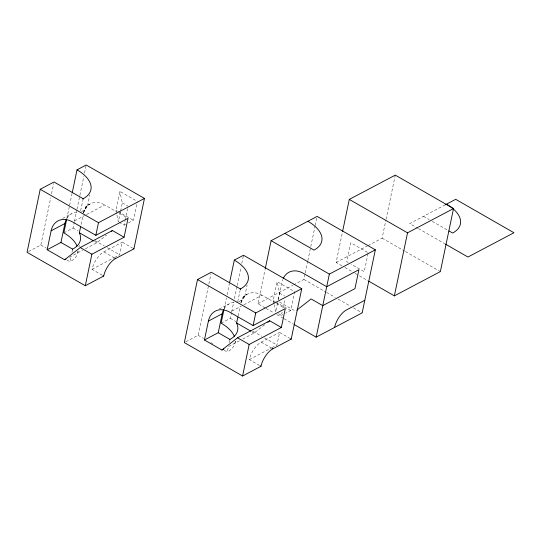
<?xml version="1.0" encoding="UTF-8"?>
<svg xmlns="http://www.w3.org/2000/svg" width="541" height="541" viewBox="0 0 541 541"><rect width="100%" height="100%" fill="white"/><g stroke="black" fill="none" stroke-linecap="round" stroke-linejoin="round"><path stroke-width="0.41" stroke-dasharray="2.71 2.03" d="M238.784 301.979L243.294 298.524L244.593 296.745L244.694 295.717L242.686 297.875L240.833 302.987M81.502 211.72C83.835 210.206 86.641 208.549 87.547 205.763C85.194 205.641 84.153 210.949 83.47 213.093M244.809 296.15L247.109 285.114M28.504 251.551L40.846 245.039L50.726 197.749M51.551 193.806L53.687 183.561M66.807 218.713L69.282 206.885M69.606 205.31L72.075 193.489M63.845 232.894L73.042 228.038L74.245 222.31M74.415 221.492L76.808 210.023M76.978 209.205L79.716 196.106M79.885 195.287L83.821 176.454M84.504 173.181L86.215 164.991M66.942 260.011L69.972 261.749L71.128 256.238M71.953 252.295L72.447 249.928M80.643 210.686L82.787 200.413M81.082 224.468L83.064 215.014M77.809 252.383L78.141 250.801M78.966 246.845L79.297 245.262M87.527 205.891L89.833 194.855M116.599 213.567L115.896 210.266L119.852 191.352L137.326 201.38M120.413 211.944L118.351 221.81L116.775 214.392M120.582 211.118L122.3 202.895L119.852 191.352M119.081 222.229L124.173 225.151L125.032 221.039M125.208 220.221L127.608 208.704M114.469 257.516L119.649 254.784L122.28 242.172L132.477 248.021M128.42 222.912L133.377 220.295L137.157 202.206M185.779 341.811L198.128 335.298L210.97 273.82M224.089 308.972L226.395 297.935M227.051 294.784L229.357 283.748M221.127 323.153L230.324 318.297L231.521 312.57M231.69 311.744L233.746 301.919M234.429 298.646L236.999 286.365M237.168 285.547L241.103 266.713M241.786 263.44L243.497 255.251M224.217 350.27L227.254 352.008L228.241 347.281M229.228 342.554L229.56 340.979M237.742 301.797L240.069 290.673M238.114 315.91L240.096 306.449M235.092 342.642L235.423 341.06M265.205 307.91L257.922 303.731L265.104 269.337M273.881 303.826L273.178 300.525L277.127 281.611L294.602 291.64L290.652 310.554L285.702 313.171M277.519 303.021L275.626 312.069L274.05 304.651M278.209 299.734L279.582 293.154L277.127 281.611M278.372 299.504L281.983 282.233A22.614 16.372 62.2 0 1 282.767 279.528M278.541 313.739L281.455 315.41L282.138 312.123M283.004 308.012L284.891 298.963M271.751 347.775L276.924 345.043L279.562 332.431L289.753 338.281M293.533 284.931L303.914 279.447L305.11 273.712M305.286 272.894L307.68 261.431M307.849 260.613L310.588 247.514M310.757 246.696L315.038 226.226M315.207 225.408L317.087 216.4M341.939 265.793L336.11 262.446L342.439 232.15M368.022 253.614L364.242 271.704L351.136 264.184M368.008 245.607L382.108 238.168L385.868 220.153M386.044 219.335L395.282 175.122M83.645 212.383L86.154 206.432L89.705 204.146L87 205.566M240.921 302.635L243.436 296.684L246.987 294.405L244.282 295.826M85.431 248.792L96.832 242.774L106.584 235.132M242.706 339.051L254.108 333.033L264.84 324.62M62.661 218.422L71.493 213.756M219.206 309.073L228.769 304.015M74.55 220.877L84.612 215.568M86.621 214.506L104.738 204.944L116.383 211.626M124.173 225.151L125.593 224.407M69.329 257.293L82.746 250.206M102.242 275.2L92.051 269.35A15.074 6.844 -60.1 0 1 103.886 251.883L122.28 242.172M92.051 269.35L113.894 257.82M231.832 311.136L241.218 306.179M243.903 304.766L262.013 295.203L275.119 302.723M257.922 303.731L292.789 285.323M336.11 262.446L367.271 245.999M445.311 204.796L409.706 223.595L417.713 228.194M281.455 315.41L282.869 314.666M228.62 346.483L240.028 340.465M259.524 365.459L249.327 359.609A15.074 6.844 -60.1 0 1 261.161 342.142L279.562 332.431M249.327 359.609L271.176 348.079M423.502 216.312L429.324 219.653M432.239 221.33L447.529 230.101M418.443 228.613L444.655 243.653M382.108 238.168L404.682 251.119M405.405 251.538L440.36 271.596M367.467 252.37L350.724 242.76L346.767 261.675L348.228 262.513M344.847 267.464L354.314 272.894M355.045 273.313L358.683 275.403M359.413 275.822L368.151 280.833M303.914 279.447L325.763 291.984M326.487 292.397L335.224 297.415M338.139 299.085L350.514 306.192M353.429 307.863L362.166 312.874M122.3 202.895L128.129 206.236M279.582 293.154L284.681 296.076M279.487 301.986L295.508 311.176M115.896 210.266L117.356 211.105M118.08 211.524L133.377 220.295M273.178 300.525L275.362 301.777M276.093 302.196L290.652 310.554M119.297 213.303L126.58 217.475M276.579 303.562L283.856 307.734M265.929 308.323L273.942 312.921M276.85 314.591L283.403 318.351M284.133 318.771L293.601 324.201M73.042 228.038L78.141 230.966M94.891 240.576L104.352 246.006M107.267 247.677L119.649 254.784M230.324 318.297L236.147 321.638M252.897 331.254L261.634 336.265M264.549 337.936L276.924 345.043M94.648 241.516L96.832 242.774M251.923 331.775L254.108 333.033M103.886 251.883L114.077 257.739M261.161 342.142L271.359 347.991M40.846 245.039L46.31 248.17M198.128 335.298L203.592 338.429M210.868 342.609L212.687 343.65M77.951 251.044A37.687 19.584 11.8 0 1 69.972 261.749M83.436 213.269A22.614 16.372 62.2 0 1 104.738 204.944M66.861 218.395A22.614 16.372 62.2 0 1 77.694 212.16M235.227 341.303A37.687 19.584 11.8 0 1 227.254 352.008M241.016 302.426A22.614 16.372 62.2 0 1 262.013 295.203M224.136 308.654A22.614 16.372 62.2 0 1 236.275 302.48"/><path stroke-width="0.81" d="M82.969 199.561L83.145 198.703L54.019 181.986L40.223 189.276L27.05 252.322L85.302 285.749L103.696 276.038A15.074 6.844 -60.1 0 1 115.531 258.571L133.931 248.86L144.467 198.419L86.215 164.991L77.018 169.847L72.244 192.704M65.975 259.058L64.636 259.768L47.162 249.739L51.111 230.824L64.906 223.541A22.614 16.372 62.2 0 1 66.218 219.599M47.162 249.739L60.957 242.456L64.906 223.541M66.644 219.497L63.845 232.894A37.687 19.584 11.8 0 1 77.059 246.148M72.447 249.928L72.609 249.144A37.687 19.584 11.8 0 0 79.358 232.745L80.589 226.835M85.302 285.749L91.889 254.229L124.085 237.229L128.034 218.314L95.838 235.315L72.541 221.938A22.614 16.372 62.2 0 0 51.111 230.824M95.838 235.315L98.476 222.703L144.467 198.419M240.245 289.82L240.427 288.962L211.301 272.245L197.499 279.535L184.332 342.581L242.578 376.009L260.978 366.298A15.074 6.844 -60.1 0 1 272.813 348.83L291.207 339.119L301.75 288.678L243.497 255.251L234.294 260.106L229.519 282.963M223.927 348.965L221.911 350.027L204.437 339.998L208.393 321.084L222.189 313.8A22.614 16.372 62.2 0 1 223.501 309.858M204.437 339.998L218.239 332.715L222.189 313.8M223.927 309.756L221.127 323.153A37.687 19.584 11.8 0 1 234.341 336.407M229.722 340.188L229.884 339.403A37.687 19.584 11.8 0 0 236.633 323.004L237.871 317.094M242.578 376.009L249.164 344.482L281.361 327.488L285.317 308.573L253.12 325.567L229.817 312.198A22.614 16.372 62.2 0 0 208.393 321.084M253.12 325.567L255.751 312.962L301.75 288.678M265.279 268.519L271.095 240.677L317.087 216.4L375.339 249.827L362.166 312.874L316.174 337.158L294.331 324.62M316.174 337.158L329.347 274.111L375.339 249.827M342.615 231.332L349.283 199.399L395.282 175.122L453.527 208.549L440.36 271.596L394.362 295.88L368.881 281.252M394.362 295.88L407.535 232.833L453.527 208.549M64.636 259.768L80.237 247.541L112.433 230.54L124.085 237.229M111.46 231.305L112.433 230.54M221.911 350.027L237.519 337.8L269.716 320.799L281.361 327.488M267.761 322.328L269.716 320.799M296.806 310.155L311.109 298.95L322.761 305.631L354.957 288.637L358.906 269.722L326.71 286.716L303.406 273.347A22.614 16.372 62.2 0 0 283.301 278.277M445.311 204.796L455.698 199.318L513.95 232.745L467.958 257.029L445.385 244.072M364.803 300.269L346.402 309.979A15.074 6.844 -60.1 0 0 334.568 327.447M448.989 230.939L452.628 233.029A37.687 19.584 11.8 0 0 446.501 204.173M349.283 199.399L407.535 232.833M284.891 233.394L314.017 250.111A37.687 19.584 11.8 0 0 307.89 221.255M271.095 240.677L329.347 274.111M40.223 189.276L98.476 222.703M197.499 279.535L255.751 312.962M133.201 248.441L133.931 248.86M290.483 338.7L291.207 339.119M79.358 232.745L93.552 240.894M236.633 323.004L250.835 331.153M114.807 258.152L115.531 258.571M272.082 348.411L272.813 348.83M80.237 247.541L91.889 254.229M237.519 337.8L249.164 344.482M60.957 242.456L72.609 249.144M218.239 332.715L229.884 339.403M102.973 275.619L103.696 276.038M260.248 365.878L260.978 366.298M77.018 169.847A37.687 19.584 11.8 0 1 83.145 198.703M234.294 260.106A37.687 19.584 11.8 0 1 240.427 288.962"/></g></svg>
